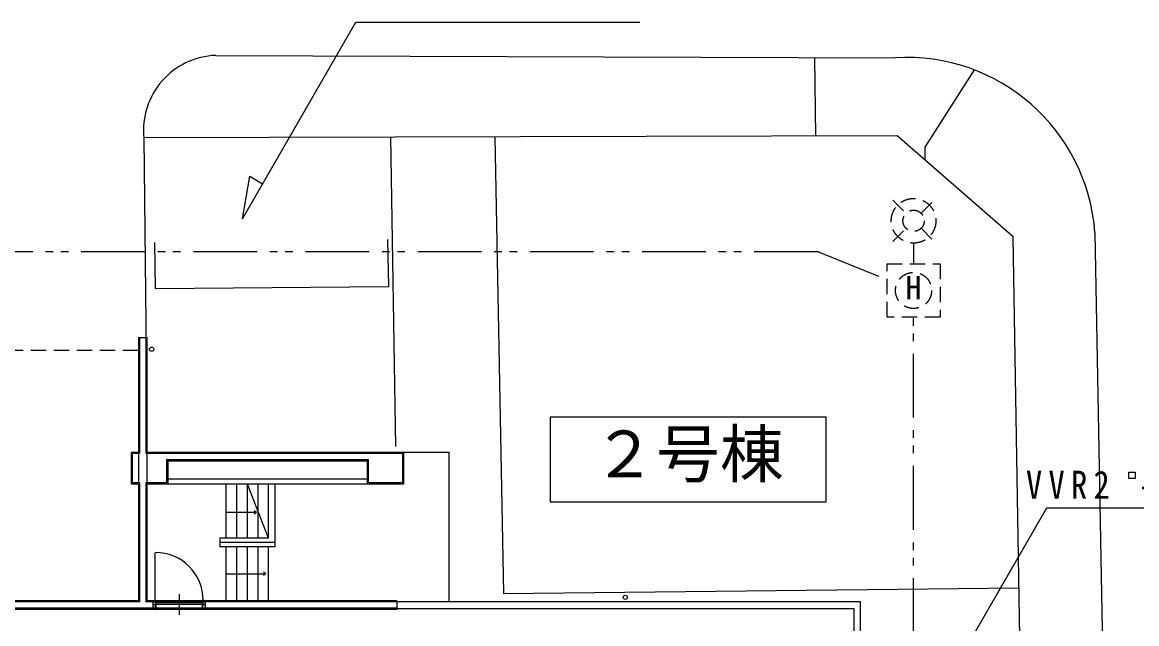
# Model space of a CAD drawing. Units: millimetres, scale not verified. Extents: x -1732052 to 83926, y -1225229 to 59935.
# Drawn here: x 34392 to 60620, y 20165 to 34321 of the extents above; entities that cross this region are included whole.
import ezdxf
from ezdxf.enums import TextEntityAlignment as Align

# ---------------------------------------------------------------- set-up
doc = ezdxf.new("R2010")
doc.units = ezdxf.units.MM
doc.header["$LTSCALE"] = 300
doc.linetypes.add('DASHED1', pattern=[1.8, 1.2, -0.6])
doc.linetypes.add('DOUBLE_CHAIN1', pattern=[8.8, 5, -1, 0.6, -0.6, 0.6, -1])
for name, color, linetype in [('0-0', 4, 'Continuous'), ('0-1_EL_HIKI', 2, 'Continuous'), ('0-2', 7, 'Continuous'), ('0-A', 7, 'Continuous'), ('0-F', 7, 'Continuous')]:
    doc.layers.add(name, color=color, linetype=linetype)
doc.styles.add('ＭＳ ゴシック', font='')
doc.styles.get('ＭＳ ゴシック').set_extended_font_data('MS Gothic')

# ---------------------------------------------------------------- blocks, each defined once
blk = doc.blocks.new('BLOCK163')
at = {"layer": '0-0'}
for p, q in [((-255, -225.1), (-255, 224.9)), ((-255, 224.9), (-159, 224.9)), ((-240, -210.1), (-240, 209.9)), ((-39, 224.9), (255, 224.9)), ((-255, -225.1), (-255, 104.9)), ((240, 119.9), (240, -210.1)), ((255, 104.9), (255, -225.1)), ((255, 104.9), (255, -225.1)), ((-159, -225.1), (-255, -225.1)), ((-159, -225.1), (-255, -225.1)), ((-144, -210.1), (-240, -210.1)), ((240, -210.1), (-54, -210.1)), ((255, -225.1), (-39, -225.1)), ((255, -225.1), (-39, -225.1))]:
    blk.add_line(p, q, dxfattribs=at)
blk = doc.blocks.new('BLOCK164')
at = {"layer": '0-0'}
for p, q in [((-255, 224.9), (255, 224.9)), ((-240, 209.9), (240, 209.9)), ((-255, -225.1), (-255, 104.9)), ((-255, -225.1), (-255, 104.9)), ((-240, -210.1), (-240, 119.9))]:
    blk.add_line(p, q, dxfattribs=at)
for points in [[(255, 224.9), (255, -225.1), (-255, -225.1)], [(-255, 224.9), (255, 224.9), (255, -225.1), (-255, -225.1)], [(240, 209.9), (240, -210.1), (-240, -210.1)]]:
    blk.add_lwpolyline(points, dxfattribs=at)
blk = doc.blocks.new('BLOCK165')
at = {"layer": '0-0'}
for p, q in [((-1672.5, 59.9), (-1576.5, 59.9)), ((-1657.5, 44.9), (-1561.5, 44.9)), ((-1471.5, 44.9), (1672.5, 44.9)), ((-1456.5, 59.9), (1657.5, 59.9)), ((-1400, 59.9), (1672.5, 59.9)), ((-1177.5, -45.1), (1672.5, -45.1)), ((-1162.5, -60.1), (1657.5, -60.1)), ((-1162.5, -60.1), (1657.5, -60.1))]:
    blk.add_line(p, q, dxfattribs=at)
blk = doc.blocks.new('BLOCK166')
at = {"layer": '0-0'}
for p, q in [((-60, 1867.4), (-60, 247.4)), ((-45, 1867.4), (-45, 232.4)), ((45, 1867.4), (45, 232.4)), ((60, 1867.4), (60, 247.4)), ((-60, -202.6), (-60, -1852.6)), ((-60, -202.6), (-60, -1852.6)), ((-45, -187.6), (-45, -1867.6)), ((45, -187.6), (45, -1867.6)), ((60, -202.6), (60, -1852.6)), ((60, -202.6), (60, -1852.6))]:
    blk.add_line(p, q, dxfattribs=at)
for points in [[(-60, 1867.4), (-60, 232.4), (-60, -187.6)], [(60, 1867.4), (60, 232.4), (60, -187.6)]]:
    blk.add_lwpolyline(points, dxfattribs=at)
blk = doc.blocks.new('BLOCK167')
at = {"layer": '0-0'}
for p, q in [((-337.3, -238.6), (-337.3, 435.8)), ((-0.1, -148.6), (-0.1, -355.6)), ((-370.3, -259.6), (-330.1, -259.6)), ((-370.3, -259.6), (370.1, -259.6)), ((-370.3, -259.6), (-370.3, -349.6)), ((-355.3, -238.6), (-355.3, -250.6)), ((-355.3, -238.6), (-337.3, -238.6)), ((-355.3, -244.6), (355.1, -244.6)), ((-331.9, -244.6), (-355.3, -244.6)), ((-355.3, -298.6), (-355.3, -286.6)), ((-337.3, -238.6), (-337.3, -265.6)), ((-337.3, -238.6), (340.7, -238.6)), ((-337.3, -265.6), (-330.1, -265.6)), ((-337.3, -265.6), (340.7, -265.6)), ((-330.1, -265.6), (329.9, -265.6)), ((-330.1, -289.6), (329.9, -289.6)), ((-0.1, -169.6), (-0.1, -439.6)), ((-0.1, -175.6), (-0.1, -355.6)), ((370.1, -259.6), (329.9, -259.6)), ((337.1, -265.6), (329.9, -265.6)), ((331.7, -244.6), (355.1, -244.6)), ((355.1, -238.6), (355.1, -250.6)), ((355.1, -238.6), (355.1, -250.6)), ((355.1, -298.6), (355.1, -286.6)), ((370.1, -259.6), (370.1, -349.6)), ((370.1, -349.6), (-370.3, -349.6))]:
    blk.add_line(p, q, dxfattribs=at)
for points in [[(-330.1, -259.6), (-330.1, -349.6), (-370.3, -349.6)], [(-330.1, -265.6), (-330.1, -298.6), (-355.3, -298.6)], [(331.7, -364.6), (-331.9, -364.6), (-331.9, -298.6), (-331.9, -364.6)], [(329.9, -259.6), (329.9, -349.6), (370.1, -349.6)], [(329.9, -265.6), (329.9, -298.6), (355.1, -298.6)], [(331.7, -298.6), (331.7, -364.6), (331.7, -298.6)], [(355.1, -238.6), (337.1, -238.6), (337.1, -265.6)]]:
    blk.add_lwpolyline(points, dxfattribs=at)
for points in [[(-331.9, -364.6), (-330.1, -364.6), (-330.1, -244.6), (-331.9, -244.6)], [(331.7, -364.6), (329.9, -364.6), (329.9, -244.6), (331.7, -244.6)]]:
    blk.add_lwpolyline(points, close=True, dxfattribs=at)
blk.add_arc((-337.3, -238.6), 678, 0, 90, dxfattribs=at)
blk = doc.blocks.new('BLOCK168')
at = {"layer": '0-0'}
for p, q in [((-651, 44.9), (-2847, 44.9)), ((-666, 59.9), (-2832, 59.9)), ((-666, 59.9), (-2832, 59.9)), ((-462.1, 44.9), (-561, 44.9)), ((-447.1, 59.9), (-546, 59.9)), ((-447.1, 59.9), (-546, 59.9)), ((2982, 59.9), (263.3, 59.9)), ((2982, 59.9), (263.3, 59.9)), ((2982, 44.9), (278.3, 44.9)), ((-423.7, -60.1), (-2982, -60.1)), ((-423.7, -60.1), (-2982, -60.1)), ((-651, -45.1), (-2967, -45.1)), ((-462.1, -45.1), (-651, -45.1)), ((2982, -60.1), (239.9, -60.1)), ((2982, -60.1), (239.9, -60.1)), ((2982, -45.1), (278.3, -45.1))]:
    blk.add_line(p, q, dxfattribs=at)

msp = doc.modelspace()

# ---------------------------------------------------------------- linework, layer by layer
at = {"layer": '0-0'}
for p, q in [((38947.2, 33541.6), (54939.7, 33487.4)), ((53071.3, 31640.3), (53042.4, 33493.9)), ((56797.2, 33199.4), (55632.8, 31380.4)), ((37251.4, 31604.2), (37305.7, 26496.7)), ((43060.7, 31617.5), (43173.4, 24336.8)), ((55632.8, 31380.4), (55631.1, 31082)), ((37124.5, 26902.7), (37324.5, 26902.7)), ((43364.5, 24202.7), (44439.5, 24202.7)), ((44439.5, 20682.7), (44439.5, 24202.7)), ((37814.5, 23577.7), (42514.5, 23577.7)), ((42514.5, 23452.7), (37814.5, 23452.7)), ((39189.5, 22177.7), (39189.5, 23452.7)), ((39439.5, 22177.7), (39439.5, 23452.7)), ((39689.5, 22177.7), (39689.5, 23452.7)), ((40189.5, 22177.7), (39689.5, 23452.7)), ((39939.5, 22177.7), (39939.5, 23452.7)), ((40189.5, 22177.7), (40189.5, 23452.7)), ((40339.5, 23452.7), (40339.5, 21977.7)), ((39907.5, 22782), (39852.7, 22822.2)), ((39907.5, 22782), (39189.5, 22782)), ((39907.5, 22782), (39852.7, 22741.7)), ((40189.5, 22177.7), (39039.5, 22177.7)), ((39039.5, 22177.7), (39039.5, 21977.7)), ((40339.5, 22077.7), (39039.5, 22077.7)), ((40339.5, 21977.7), (39039.5, 21977.7)), ((39189.5, 20702.7), (39189.5, 21977.7)), ((39439.5, 20702.7), (39439.5, 21977.7)), ((39689.5, 20702.7), (39689.5, 21977.7)), ((39939.5, 20702.7), (39939.5, 21977.7)), ((40189.5, 20702.7), (40189.5, 21977.7)), ((39189.5, 21340.2), (40125.9, 21340.2)), ((40125.9, 21340.2), (40071.2, 21380.5)), ((40125.9, 21340.2), (40071.2, 21299.9)), ((43204.5, 20702.7), (43204.5, 20502.7)), ((54119.5, 20682.7), (43204.5, 20682.7)), ((43204.5, 20522.7), (53959.5, 20522.7)), ((53959.5, 20522.7), (53959.5, 19287.7)), ((54119.5, 19287.7), (54119.5, 20682.7))]:
    msp.add_line(p, q, dxfattribs=at)
at = {"layer": '0-0', "linetype": 'DASHED1'}
msp.add_line((33514.5, 26602.7), (37124.5, 26602.7), dxfattribs=at)
at = {"layer": '0-0'}
for points in [[(58197, 1112.4), (58093.5, 6174.7), (57711.5, 29267.5), (54985.9, 31644.7), (37251.4, 31604.2)], [(45511.8, 31623.1), (45714.1, 20874.2), (57848.1, 21010.7)], [(37503.3, 29138.2), (37520.7, 28057.1), (43014.9, 28101.5), (42997.1, 29211.9)], [(59636.7, 29365.1), (60067.7, 5984.3), (60146.5, 1077), (60572.2, -26124)]]:
    msp.add_lwpolyline(points, dxfattribs=at)
for centre in [(37434.9, 26624.8), (48584.5, 20786)]:
    msp.add_circle(centre, 50, dxfattribs=at)
for centre, radius, start, end in [((39012.5, 31773.6), 1769.2, 92.11565, 185.49279), ((55202.6, 29049.9), 4445.3, 4.06537, 93.3916)]:
    msp.add_arc(centre, radius, start, end, dxfattribs=at)
at = {"layer": '0-1_EL_HIKI', "linetype": 'DASHED1'}
for p, q in [((54880.4, 30136.4), (55191.4, 29825.4)), ((55545, 29825.4), (55856, 30136.4)), ((54880.4, 29160.9), (55191.4, 29471.8)), ((55545, 29471.8), (55856, 29160.9))]:
    msp.add_line(p, q, dxfattribs=at)
at = {"layer": '0-1_EL_HIKI'}
msp.add_line((55368.2, 29123.6), (55368.2, 28634), dxfattribs=at)
at = {"layer": '0-1_EL_HIKI', "linetype": 'DOUBLE_CHAIN1'}
for p, q in [((53118.8, 28914.2), (28239.8, 28914.2)), ((53148.9, 28908.3), (54743.2, 28262.2)), ((55368.2, 9177.8), (55368.2, 27384))]:
    msp.add_line(p, q, dxfattribs=at)
at = {"layer": '0-1_EL_HIKI', "linetype": 'DASHED1'}
msp.add_lwpolyline([(54743.2, 28634), (55993.2, 28634), (55993.2, 27384), (54743.2, 27384)], close=True, dxfattribs=at)
for centre, radius in [((55368.2, 29648.6), 525), ((55368.2, 29648.6), 250), ((55368.2, 28009), 425)]:
    msp.add_circle(centre, radius, dxfattribs=at)
at = {"layer": '0-1_EL_HIKI', "linetype": 'DOUBLE_CHAIN1'}
msp.add_arc((53118.8, 28834.2), 80, 67.94121, 90, dxfattribs=at)
at = {"layer": '0-2'}
for p, q in [((39571.1, 29696.2), (42241, 34320.6)), ((55832.4, 18270.6), (58502.3, 22895))]:
    msp.add_line(p, q, dxfattribs=at)
msp.add_lwpolyline([(39571.1, 29696.2), (39747.2, 30695), (40047.6, 30521.6)], dxfattribs=at)
at = {"layer": '0-A'}
msp.add_lwpolyline([(46812.2, 23030.3), (53312.2, 23030.3), (53312.2, 25030.3), (46812.2, 25030.3)], close=True, dxfattribs=at)
at = {"layer": '0-F'}
for p, q in [((42241, 34320.6), (48927.7, 34320.6)), ((58502.3, 22895), (65189, 22895))]:
    msp.add_line(p, q, dxfattribs=at)
msp.add_lwpolyline([(60431.7, 23735.7), (60581.7, 23735.7), (60581.7, 23585.7), (60431.7, 23585.7)], close=True, dxfattribs=at)

# ---------------------------------------------------------------- block references
at = {"layer": '0-0', "xscale": 1.666667, "yscale": 1.666667}
for name, p in [('BLOCK166', (37224.5, 23790.3)), ('BLOCK163', (37389.5, 23827.8)), ('BLOCK165', (39752, 24102.8)), ('BLOCK164', (42939.5, 23827.8)), ('BLOCK167', (38081.5, 21110.3)), ('BLOCK168', (38234.5, 20602.8))]:
    msp.add_blockref(name, p, dxfattribs=at)

# ---------------------------------------------------------------- texts
at = {"layer": '0-0', "style": 'ＭＳ ゴシック'}
for s, p in [('Ｕ', (38791.6, 22565)), ('Ｄ', (38762, 21158.5))]:
    msp.add_text(s, height=1.47, dxfattribs=at).set_placement(p, align=Align.BOTTOM_LEFT)
at = {"layer": '0-1_EL_HIKI', "color": 7, "style": 'ＭＳ ゴシック'}
msp.add_text('H', height=549.9, dxfattribs=at).set_placement((55180.7, 27634), align=Align.BOTTOM_LEFT)
at = {"layer": '0-A', "style": 'ＭＳ ゴシック'}
msp.add_text('２号棟', height=1100, dxfattribs=at).set_placement((47812.2, 23280.3), align=Align.BOTTOM_LEFT)
at = {"layer": '0-F', "insert": (58013, 22929.7), "char_height": 659.8, "attachment_point": 7, "style": 'ＭＳ ゴシック'}
msp.add_mtext('\\T1.39;\\W0.85;VVR2\\~-2C\\~HI(28)', dxfattribs=at)

doc.saveas('drawing.dxf')
